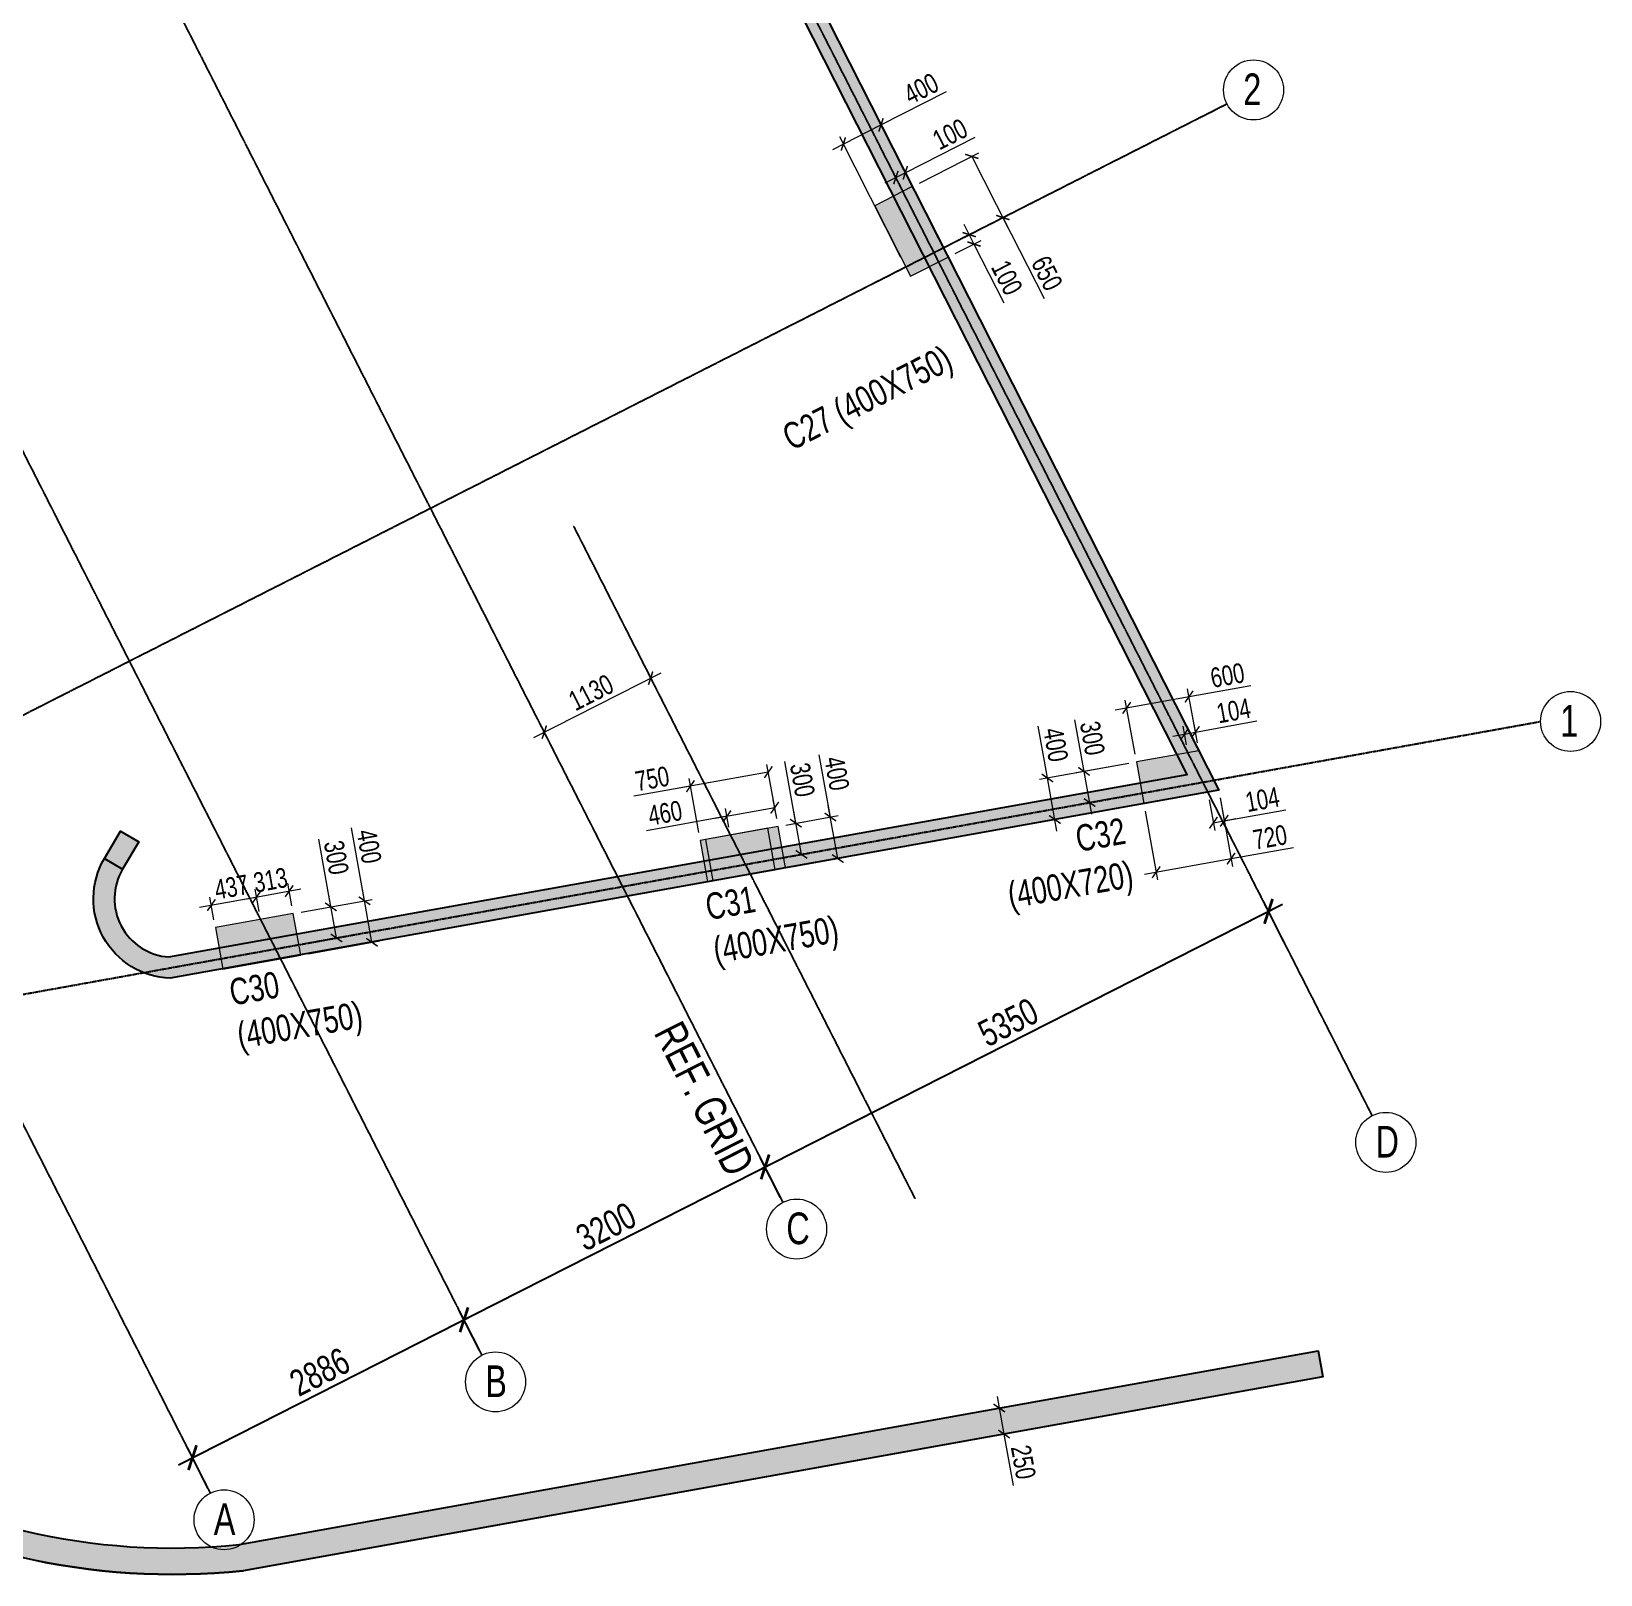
# Model space of a CAD drawing. Header units: millimetres. Extents: x 356 to 40629, y 2473 to 64837.
# Drawn here: x 24580 to 39451, y 24060 to 38685 of the extents above; entities that cross this region are included whole.
import ezdxf

# ---------------------------------------------------------------- set-up
doc = ezdxf.new("R2010")
doc.units = ezdxf.units.MM
doc.linetypes.add('ACAD_ISO10W100', pattern=[18, 12, -3, 0, -3])
doc.linetypes.add('CENTER', pattern=[50.800000000000004, 31.75, -6.349999999999999, 6.349999999999999, -6.349999999999999])
doc.layers.add('Arch-Comments', color=30, linetype='Continuous', plot=False)
for name, color, linetype in [('S - DIM', 8, 'Continuous'), ('S- Structural', 5, 'Continuous'), ('S-COLUMN NO', 6, 'Continuous'), ('S-GRID', 251, 'CENTER'), ('STR-RC WALL', 4, 'Continuous')]:
    doc.layers.add(name, color=color, linetype=linetype)
for name, color, linetype, lineweight in [('S - SEC CUT', 4, 'Continuous', 13), ('S-COL HATCH', 8, 'Continuous', 0), ('S-COLUMN', 6, 'Continuous', 9), ('S-GRID-IDEN', 1, 'Continuous', 9), ('STR-COL-DIM', 8, 'Continuous', 18)]:
    doc.layers.add(name, color=color, linetype=linetype, lineweight=lineweight)
doc.styles.add('EL', font='swisscl.ttf')
doc.styles.add('SOBHA', font='swisscl.ttf')
doc.styles.add('Swis721 LtCn BT_14', font='swisscl.ttf', dxfattribs={"height": 2.5})
doc.dimstyles.new('S-100', dxfattribs={"dimscale": 100, "dimtxt": 2.5, "dimasz": 1.75, "dimexe": 1, "dimexo": 0, "dimgap": 0.5, "dimtad": 1, "dimdec": 0, "dimrnd": 0.0005, "dimzin": 0, "dimdsep": 46, "dimtxsty": 'EL', "dimblk": 'ARCHTICK', "dimcen": 0.09, "dimdle": 1.5, "dimclrd": 251, "dimclre": 251, "dimclrt": 3, "dimadec": 0, "dimazin": 0, "dimtfac": 1, "dimtdec": 0, "dimtofl": 0, "dimtmove": 0, "dimatfit": 3, "dimfxl": 2, "dimtolj": 1, "dimtzin": 0, "dimlwd": -1, "dimlwe": -1, "dimarcsym": 0})
doc.dimstyles.new('S-75', dxfattribs={"dimscale": 75, "dimtxt": 2.5, "dimasz": 1.25, "dimexe": 1, "dimexo": 1, "dimgap": 0.5, "dimtad": 1, "dimdec": 0, "dimrnd": 0.0005, "dimzin": 0, "dimdsep": 46, "dimtxsty": 'EL', "dimblk": 'ARCHTICK', "dimcen": 0.09, "dimdle": 1.5, "dimclrd": 251, "dimclre": 251, "dimclrt": 3, "dimadec": 0, "dimazin": 0, "dimtfac": 1, "dimtdec": 0, "dimtofl": 0, "dimtmove": 0, "dimatfit": 3, "dimfxl": 2, "dimtolj": 1, "dimtzin": 0, "dimlwd": -1, "dimlwe": -1, "dimarcsym": 0})

# ---------------------------------------------------------------- blocks, each defined once
blk = doc.blocks.new('_ArchTick')
at = {"color": 0, "linetype": 'ByBlock', "const_width": 0.15}
blk.add_lwpolyline([(-0.5, -0.5), (0.5, 0.5)], dxfattribs=at)
blk = doc.blocks.new('*D280')
at = {"layer": 'S-COLUMN', "color": 251, "linetype": 'Continuous', "transparency": 16777216}
for p, q in [((21556.46794080525, 1637.24169442482), (21620.59100908447, 1280.458171662803)), ((21473.94378216945, 1508.107501505201), (21650.18548394611, 1539.782615280591)), ((21518.16658787926, 1262.049899600355), (21694.40828965592, 1293.725013375745)), ((21620.59100908447, 1280.458171662803), (21708.36429475542, 792.0838173709753))]:
    blk.add_line(p, q, dxfattribs=at)
at = {"layer": 'S-COLUMN', "color": 251, "transparency": 16777216, "xscale": 93.75, "yscale": 93.75, "zscale": 93.75}
for p, rotation in [((21576.36820337466, 1526.515773567649), 100.1887344154539), ((21620.59100908447, 1280.458171662803), 280.188734415454)]:
    blk.add_blockref('_ArchTick', p, dxfattribs=dict(at, rotation=rotation))
at = {"layer": 'S-COLUMN', "color": 3, "transparency": 16777216, "insert": (21804.18692274315, 1013.754258526469), "char_height": 187.5, "attachment_point": 5, "rotation": 280.18873441545395, "style": 'EL'}
blk.add_mtext('\\A1;250', dxfattribs=at)
blk = doc.blocks.new('A$Cb8b67056')
at = {"layer": 'S- Structural', "linetype": 'Continuous', "ltscale": 150}
h = blk.add_hatch(color=9, dxfattribs=at)
h.dxf.hatch_style = 1
edge = h.paths.add_edge_path()
edge.add_line((5807.231594830751, 12100.59479809925), (2170.05579572171, 19264.10332269408))
edge.add_line((2170.05579572171, 19264.10332269408), (1489.472176007926, 26657.21466716565))
edge.add_line((1489.472176007926, 26657.21466716565), (3728.266037367285, 27794.81120231934))
edge.add_line((3728.266037367285, 27794.81120231934), (1844.377297986299, 31505.10029564239))
edge.add_arc((4340.987067278475, 32772.75153307244), 2799.99999997912, 116.9190531344876, 206.9191393834795, ccw=False)
edge.add_line((3073.339588068426, 35269.36321058869), (8021.980591766537, 37782.0216069445))
edge.add_line((8021.980591766537, 37782.0216069445), (23355.78914291039, 7582.327987978235))
edge.add_line((23355.78914289921, 7582.327987981961), (23655.87691638991, 7433.07305499725))
edge.add_line((23655.87691638991, 7433.073054999113), (8109.76406216994, 38050.89742692933))
edge.add_line((8109.76406216994, 38050.89742692933), (2982.793339550495, 35447.69261612743))
edge.add_arc((4340.987067304552, 32772.75153306313), 2999.999999995948, 116.9190531349365, 206.9191393746611)
edge.add_line((1666.048028551042, 31414.55377907679), (3459.370654888451, 27882.51621532999))
edge.add_line((3459.370654888451, 27882.51621532999), (1277.897189196199, 26774.04584700801))
edge.add_line((1277.897189196199, 26774.04584700801), (1974.396156910807, 19207.68940117582))
edge.add_line((1974.396156910807, 19207.68940117582), (5628.901432771236, 12010.05003955401))
edge.add_arc((5138.493487108498, 11761.05195355415), 550.000000000673, -55.26835309946023, 26.91857442020938, ccw=False)
edge.add_line((5451.846935074776, 11309.04574049264), (1479.811843946576, 8555.431176617743))
edge.add_arc((3783.758937876672, 5553.988275555894), 3783.758937876922, 127.5103189442116, 321.5458748085917)
edge.add_arc((10674.1225875616, -106.6734657865017), 5134.554712997532, 121.7000063388154, 139.8956220612543, ccw=False)
edge.add_arc((7482.877482585609, 3215.818111116067), 1156.476061322927, 64.75738685450551, 77.44847160495435)
edge.add_arc((10674.12506752833, -106.6764474660158), 5334.558594571288, 123.4431513525636, 130.4710645838518)
edge.add_arc((3918.060007754713, 5522.799907045438), 3649.21157276052, 334.4952862525346, 352.5911324981943)
edge.add_arc((13744.42951834202, 6402.660584609956), 6352.813823196775, 192.273054173958, 198.9020784623342)
edge.add_arc((7596.619377020747, 3548.086429560557), 808.3629911147658, 62.00510955947499, 80.20074890027598, ccw=False)
edge.add_arc((13744.22765110805, 6402.604268737137), 6152.604599122085, 149.3687673032812, 200.3614136317161, ccw=False)
edge.add_line((8450.13034113124, 9537.421173378825), (8602.986807387322, 9795.55384345539))
edge.add_line((8602.986807387322, 9795.55384345539), (8430.900085888803, 9897.466356348246))
edge.add_line((8430.900085888803, 9897.466356350109), (8279.858929049224, 9636.059023328125))
edge.add_line((8279.858929049224, 9636.059023326263), (8177.606952603907, 9463.375281302258))
edge.add_arc((13744.22765161469, 6402.604269662872), 6352.604599087477, 151.1960846543933, 161.718345873737)
edge.add_arc((20907.5512566939, 4235.684506366029), 13835.40195395883, 162.5031577640508, 163.8354996245798)
edge.add_arc((13744.2276516743, 6402.604269649834), 6352.604599149819, 164.6203115153375, 177.5277736576635)
edge.add_arc((3784.689402069897, 5554.166403094306), 3783.195864278834, 17.25924951997855, 49.79893577597156)
edge.add_line((6226.635928273201, 8443.711023040116), (6061.638641390949, 8320.896379677579))
edge.add_arc((3784.689402069897, 5554.166403090581), 3583.195864279514, -26.62030740346222, 50.54647806681419, ccw=False)
edge.add_arc((3784.842164400965, 5554.38356682472), 3583.156610919557, 321.57557375097235, 333.3754936610169, ccw=False)
edge.add_arc((10674.11820478737, -106.6684050746262), 5334.548104353082, 139.9269993831257, 140.0717028247857)
edge.add_arc((3783.586593735964, 5554.064820410683), 3583.593159090097, 244.65159362045858, 321.3767173958822, ccw=False)
edge.add_line((2249.373223498464, 2315.495805481449), (2071.021750576794, 2406.166857030243))
edge.add_arc((3783.586593743414, 5554.064820418134), 3583.593159100507, 127.5853800739763, 241.4522875115809, ccw=False)
edge.add_line((1597.799107532948, 8393.866397125646), (5565.793643429875, 11144.67984483577))
edge.add_arc((5138.493487101048, 11761.05195355415), 750.0000000030553, 304.7316469014331, 386.9185744199305)
h = blk.add_hatch(color=9, dxfattribs=at)
h.dxf.hatch_style = 1
edge = h.paths.add_edge_path()
edge.add_line((13268.73388562351, 6684.166911980137), (13421.58368263393, 6942.300184711815))
edge.add_line((13421.58368263393, 6942.300184711815), (13249.49079991132, 7044.202293066309))
edge.add_line((13249.49079991132, 7044.202293066309), (13096.63817634433, 6786.064246818424))
edge.add_arc((13744.26700800285, 6402.605227496476), 752.6379761178144, 149.3703565838646, 268.1260985370199)
edge.add_line((13719.65580639988, 5650.369751168415), (23655.87691638991, 7433.07305499725))
edge.add_line((23655.87691638991, 7433.07305499725), (23355.78914291039, 7582.327987978235))
edge.add_line((23355.78914291039, 7582.327987978235), (13706.69440739974, 5851.245968637988))
edge.add_arc((13744.26700799912, 6402.605227494612), 552.6379761134104, 149.3703565835711, 266.1015828679698, ccw=False)
h = blk.add_hatch(color=9, dxfattribs=at)
h.dxf.hatch_style = 1
edge = h.paths.add_edge_path()
edge.add_line((7761.606117542832, 4121.907847253606), (7976.075735319406, 4261.81879453361))
edge.add_arc((13744.22796505327, 6402.604425249352), 6152.604591720709, 200.3618486228913, 275.9054591447673)
edge.add_line((14377.25291117281, 282.6515921261162), (24598.87691562995, 2119.737253729254))
edge.add_line((24598.87691562995, 2119.737253729254), (24643.09970225394, 1873.679758001119))
edge.add_line((24643.09970225394, 1873.679758001119), (14410.53220894187, 34.76471958495677))
edge.add_arc((13744.22828333304, 6402.604599108767), 6402.604599109295, 200.8678598332087, 275.97345175698956, ccw=False)
at = {"color": 4, "ltscale": 20}
blk.add_lwpolyline([(6186.973371487111, 8474.408201230692, -0.1463558368927955), (7397.62163554877, 6678.606096195057, -0.1243819287286583), (8279.859100800008, 9636.059258272871), (8430.89488395676, 9897.469437016174), (8602.98160545528, 9795.556924123317), (8450.13034113124, 9537.421173378825, 0.2262431691890696), (7976.059161696582, 4261.862427482381, 0.0795606898011945), (6746.844522912055, 3200.914643952624, -1.130647793762396), (1479.811843946576, 8555.431176617743), (5451.846935078502, 11309.0457404945, 0.3748146044806575), (5628.901432771236, 12010.05003955587), (1974.396156910807, 19207.68940117582), (1277.897189196199, 26774.04584700614), (3459.419194739312, 27882.54087984562), (1666.048028748482, 31414.55377868563, -0.4142140032682225), (2982.793339543045, 35447.69261612371), (8109.763748843223, 38050.89726102911), (23655.87691638991, 7433.07305499725), (23654.79470431805, 7432.878890320658)], format="xyb", dxfattribs=at)
at = {"color": 4, "linetype": 'Continuous'}
for points in [[(23654.79474387318, 7432.878667812794), (13719.65580639988, 5650.369751168415, -0.5701340176886465), (13096.63817634433, 6786.064246820285), (13249.49079991132, 7044.202293066309), (13421.58368263393, 6942.300184711815), (13268.73388562351, 6684.166911980137, 0.5584873636583173), (13706.69440739974, 5851.245968637988), (23355.78914291039, 7582.327987978235), (8021.980591822416, 37782.02160697244), (3073.339588060975, 35269.36321058497, 0.4142140032686584), (1844.377297986299, 31505.10029564426), (3728.266037367285, 27794.81120231934), (1489.472176007926, 26657.21466716565), (2170.05579572171, 19264.10332269408), (5807.231594830751, 12100.59479810111, -0.3748146044815324), (5565.793643429875, 11144.67984483577), (1597.799107532948, 8393.866397125646, 2.861785153657656), (6061.046264968812, 8320.889241266996)], [(7761.606117542832, 4121.907847253606), (7976.075735319406, 4261.81879453361, 0.3421016614937199), (14377.25291117281, 282.6515921261162), (24598.87691562995, 2119.737253729254), (24643.09970225394, 1873.679758001119), (14410.53220894187, 34.76471958495677, -0.3399681606964477), (7761.606117542832, 4121.907847251743, 0.3404914533799077)]]:
    blk.add_lwpolyline(points, format="xyb", dxfattribs=at)
blk = doc.blocks.new('*D618')
at = {"layer": 'STR-COL-DIM', "color": 251, "linetype": 'Continuous', "transparency": 16777216}
for p, q in [((32631.17252100809, 37799.11066251145), (33253.01771738264, 38114.85079253244)), ((32174.20341935111, 37567.08590069945), (32631.17252100809, 37799.11066251145)), ((33177.4032901467, 36723.31779488247), (32597.2176778137, 37865.9841895879)), ((32820.74447910439, 36542.22529786204), (32240.5588667714, 37684.89169256747))]:
    blk.add_line(p, q, dxfattribs=at)
at = {"layer": 'STR-COL-DIM', "color": 251, "transparency": 16777216, "xscale": 93.75, "yscale": 93.75, "zscale": 93.75}
for p, rotation in [((32631.17252100809, 37799.11066251145), 26.91905313535523), ((32274.51370996578, 37618.01816549101), 206.9190531353552)]:
    blk.add_blockref('_ArchTick', p, dxfattribs=dict(at, rotation=rotation))
at = {"layer": 'STR-COL-DIM', "color": 3, "transparency": 16777216, "insert": (33011.99596864945, 38142.22151553538), "char_height": 187.5, "attachment_point": 5, "rotation": 26.919053135355227, "style": 'EL'}
blk.add_mtext('\\A1;400', dxfattribs=at)
blk = doc.blocks.new('*D619')
at = {"layer": 'STR-COL-DIM', "color": 251, "linetype": 'Continuous', "transparency": 16777216}
for p, q in [((32861.44662514279, 37345.58945348441), (33524.02845047787, 37682.01349101078)), ((32672.21998947218, 37249.51016735602), (32861.44662514279, 37345.58945348441)), ((33088.48694509081, 36678.17077354564), (32738.5754368925, 37367.31595922403)), ((33177.40329014673, 36723.31779488247), (32827.49178194842, 37412.46298056087))]:
    blk.add_line(p, q, dxfattribs=at)
at = {"layer": 'STR-COL-DIM', "color": 251, "transparency": 16777216, "xscale": 93.75, "yscale": 93.75, "zscale": 93.75}
for p, rotation in [((32772.53028008687, 37300.44243214757), 206.9190531353408), ((32861.44662514279, 37345.58945348441), 26.91905313534079)]:
    blk.add_blockref('_ArchTick', p, dxfattribs=dict(at, rotation=rotation))
at = {"layer": 'STR-COL-DIM', "color": 3, "transparency": 16777216, "insert": (33286.01951628368, 37710.91396202795), "char_height": 187.5, "attachment_point": 5, "rotation": 26.91905313534079, "style": 'EL'}
blk.add_mtext('\\A1;100', dxfattribs=at)
blk = doc.blocks.new('*D620')
at = {"layer": 'STR-COL-DIM', "color": 251, "linetype": 'Continuous', "transparency": 16777216}
for p, q in [((33289.18279703175, 36668.83102050323), (33534.11615768194, 36793.19523233025)), ((33416.31036699593, 36859.55068184905), (33512.5157526635, 36670.07568676781)), ((33334.45591969461, 36579.66631694394), (33579.3892803448, 36704.03052877095)), ((33512.5157526635, 36670.07568676781), (33795.30234973171, 36113.13192819608))]:
    blk.add_line(p, q, dxfattribs=at)
at = {"layer": 'STR-COL-DIM', "color": 251, "transparency": 16777216}
for p, xscale, yscale, zscale, rotation in [((33467.24263000064, 36759.2403903271), 93.75, 93.75, 93.75, 116.9190521147273), ((33512.5157526635, 36670.07568676781), 93.74999999999999, 93.74999999999999, 93.74999999999999, 296.9190521147273)]:
    blk.add_blockref('_ArchTick', p, dxfattribs=dict(at, xscale=xscale, yscale=yscale, zscale=zscale, rotation=rotation))
at = {"layer": 'STR-COL-DIM', "color": 3, "transparency": 16777216, "insert": (33824.20282498853, 36351.14086187547), "char_height": 187.5, "attachment_point": 5, "rotation": 296.9190521147273, "style": 'EL'}
blk.add_mtext('\\A1;100', dxfattribs=at)
blk = doc.blocks.new('*D621')
at = {"layer": 'STR-COL-DIM', "color": 251, "linetype": 'Continuous', "transparency": 16777216}
for p, q in [((32994.90744546843, 37248.40157367171), (33558.70768106997, 37534.66958994013)), ((33491.83415638797, 37500.71474202991), (33837.04177681732, 36820.83390774549)), ((33289.18279403245, 36668.83102641029), (33852.98302963399, 36955.0990426787)), ((33786.10950495199, 36921.14419476849), (34176.23240913775, 36152.80343438379))]:
    blk.add_line(p, q, dxfattribs=at)
at = {"layer": 'STR-COL-DIM', "color": 251, "transparency": 16777216, "xscale": 93.75, "yscale": 93.75, "zscale": 93.75}
for p, rotation in [((33491.83415638797, 37500.71474202991), 116.9190571757739), ((33786.10950495199, 36921.14419476849), 296.919057175774)]:
    blk.add_blockref('_ArchTick', p, dxfattribs=dict(at, rotation=rotation))
at = {"layer": 'STR-COL-DIM', "color": 3, "transparency": 16777216, "insert": (34203.99250560186, 36393.05828682831), "char_height": 187.5, "attachment_point": 5, "rotation": 296.91905717577396, "style": 'EL'}
blk.add_mtext('\\A1;650', dxfattribs=at)
blk = doc.blocks.new('*D521')
at = {"layer": 'STR-COL-DIM', "color": 251, "linetype": 'Continuous', "transparency": 16777216}
for p, q in [((29340.47718711449, 31993.54426949122), (30548.6959145161, 32607.01389231859)), ((30417.26905441608, 32617.36521938835), (30414.43078070715, 32622.9551546044)), ((29409.67090824454, 32105.76012614272), (29406.83263453561, 32111.35006135878))]:
    blk.add_line(p, q, dxfattribs=at)
at = {"layer": 'STR-COL-DIM', "color": 251, "transparency": 16777216, "xscale": 93.75, "yscale": 93.75, "zscale": 93.75}
for p, rotation in [((30448.38562390106, 32556.08162752772), 26.91905313495124), ((29440.78747772952, 32044.47653428209), 206.9190531349512)]:
    blk.add_blockref('_ArchTick', p, dxfattribs=dict(at, rotation=rotation))
at = {"layer": 'STR-COL-DIM', "color": 3, "transparency": 16777216, "insert": (29884.08084481591, 32419.44411268949), "char_height": 187.5, "attachment_point": 5, "rotation": 26.91905313495125, "style": 'EL'}
blk.add_mtext('\\A1;1130', dxfattribs=at)
blk = doc.blocks.new('*D531')
at = {"layer": 'STR-COL-DIM', "color": 251, "linetype": 'Continuous', "transparency": 16777216}
for p, q in [((27736.78338035762, 30446.14769890026), (27612.62347839077, 31136.7447888954)), ((27807.5630731877, 30052.45980832627), (27716.87658677879, 30556.87244577019)), ((27135.45286938444, 30338.03670571227), (27810.59987827091, 30459.41889461948)), ((27206.23256221452, 29944.34881513829), (27881.37957110099, 30065.73100404549))]:
    blk.add_line(p, q, dxfattribs=at)
at = {"layer": 'STR-COL-DIM', "color": 251, "transparency": 16777216, "xscale": 93.75, "yscale": 93.75, "zscale": 93.75}
for p, rotation in [((27736.78338035762, 30446.14769890026), 100.192113942636), ((27807.5630731877, 30052.45980832627), 280.192113942636)]:
    blk.add_blockref('_ArchTick', p, dxfattribs=dict(at, rotation=rotation))
at = {"layer": 'STR-COL-DIM', "color": 3, "transparency": 16777216, "insert": (27779.87441722889, 30961.05254860608), "char_height": 187.5, "attachment_point": 5, "rotation": 280.19211394263607, "style": 'EL'}
blk.add_mtext('\\A1;400', dxfattribs=at)
blk = doc.blocks.new('*D532')
at = {"layer": 'STR-COL-DIM', "color": 251, "linetype": 'Continuous', "transparency": 16777216}
for p, q in [((27417.76617102808, 30388.7927722579), (27302.49331421803, 31029.95870592387)), ((27470.80419815157, 30093.78684352943), (27397.85937744925, 30499.51751912783)), ((27135.45286938444, 30338.03670571228), (27491.58266894137, 30402.06396797713)), ((27188.49089650793, 30043.0307769838), (27544.62069606485, 30107.05803924865))]:
    blk.add_line(p, q, dxfattribs=at)
at = {"layer": 'STR-COL-DIM', "color": 251, "transparency": 16777216, "xscale": 93.75, "yscale": 93.75, "zscale": 93.75}
for p, rotation in [((27417.76617102808, 30388.7927722579), 100.1921139426355), ((27470.80419815157, 30093.78684352943), 280.1921139426355)]:
    blk.add_blockref('_ArchTick', p, dxfattribs=dict(at, rotation=rotation))
at = {"layer": 'STR-COL-DIM', "color": 3, "transparency": 16777216, "insert": (27469.66950819447, 30855.37658961381), "char_height": 187.5, "attachment_point": 5, "rotation": 280.1921139426355, "style": 'EL'}
blk.add_mtext('\\A1;300', dxfattribs=at)
blk = doc.blocks.new('*D533')
at = {"layer": 'STR-COL-DIM', "color": 251, "linetype": 'Continuous', "transparency": 16777216}
for p, q in [((31642.83232128646, 31224.60383006284), (31550.37391679871, 31738.87579047756)), ((30825.47987927971, 31532.34822727787), (30289.46648476966, 31435.98103821219)), ((31563.64502169457, 31665.05927623553), (30714.75510791668, 31512.44156993408)), ((30904.66717887159, 31091.89278110518), (30812.20877438385, 31606.16474151989))]:
    blk.add_line(p, q, dxfattribs=at)
at = {"layer": 'STR-COL-DIM', "color": 251, "transparency": 16777216, "xscale": 93.75, "yscale": 93.75, "zscale": 93.75}
for p, rotation in [((31563.64502169457, 31665.05927623553), 10.19204344627422), ((30825.47987927971, 31532.34822727787), 190.1920434462742)]:
    blk.add_blockref('_ArchTick', p, dxfattribs=dict(at, rotation=rotation))
at = {"layer": 'STR-COL-DIM', "color": 3, "transparency": 16777216, "insert": (30463.40542583594, 31602.91650691334), "char_height": 187.5, "attachment_point": 5, "rotation": 10.192043446274226, "style": 'EL'}
blk.add_mtext('\\A1;750', dxfattribs=at)
blk = doc.blocks.new('*D534')
at = {"layer": 'STR-COL-DIM', "color": 251, "linetype": 'Continuous', "transparency": 16777216}
for p, q in [((31642.83237529944, 31224.60383977355), (31610.93770693797, 31402.0090484376)), ((31171.36313943945, 31246.77799936476), (30409.95114582988, 31109.88808950529)), ((31624.20875782085, 31328.19252448487), (31060.63835351036, 31226.87142304044)), ((31189.98675691804, 31143.18931465343), (31158.09208855657, 31320.59452331749))]:
    blk.add_line(p, q, dxfattribs=at)
at = {"layer": 'STR-COL-DIM', "color": 251, "transparency": 16777216, "xscale": 93.75, "yscale": 93.75, "zscale": 93.75}
for p, rotation in [((31624.20875782085, 31328.19252448487), 10.19200152183812), ((31171.36313943945, 31246.77799936476), 190.1920015218381)]:
    blk.add_blockref('_ArchTick', p, dxfattribs=dict(at, rotation=rotation))
at = {"layer": 'STR-COL-DIM', "color": 3, "transparency": 16777216, "insert": (30585.64371428411, 31277.13868361505), "char_height": 187.5, "attachment_point": 5, "rotation": 10.192001521838122, "style": 'EL'}
blk.add_mtext('\\A1;460', dxfattribs=at)
blk = doc.blocks.new('*D535')
at = {"layer": 'STR-COL-DIM', "color": 251, "linetype": 'Continuous', "transparency": 16777216}
for p, q in [((32151.41517058369, 31239.83758626094), (32045.68180867266, 31827.94333451671)), ((31729.91992409555, 31164.05851154031), (32225.23166849692, 31253.10878198044)), ((32222.19488109257, 30846.14959736316), (32131.50837700444, 31350.5623331308)), ((31800.69963460443, 30770.37052264253), (32296.0113790058, 30859.42079308266))]:
    blk.add_line(p, q, dxfattribs=at)
at = {"layer": 'STR-COL-DIM', "color": 251, "transparency": 16777216, "xscale": 93.75, "yscale": 93.75, "zscale": 93.75}
for p, rotation in [((32151.41517058369, 31239.83758626094), 100.1921139428515), ((32222.19488109257, 30846.14959736316), 280.1921139428515)]:
    blk.add_blockref('_ArchTick', p, dxfattribs=dict(at, rotation=rotation))
at = {"layer": 'STR-COL-DIM', "color": 3, "transparency": 16777216, "insert": (32212.93274751145, 31652.25109422802), "char_height": 187.5, "attachment_point": 5, "rotation": 280.19211394285156, "style": 'EL'}
blk.add_mtext('\\A1;400', dxfattribs=at)
blk = doc.blocks.new('*D536')
at = {"layer": 'STR-COL-DIM', "color": 251, "linetype": 'Continuous', "transparency": 16777216}
for p, q in [((31824.48783855877, 31181.06052785569), (31719.21105447097, 31766.62671769679)), ((31877.52586568884, 30886.05459912841), (31804.58104497748, 31291.78527472517)), ((31729.91992409531, 31164.05851154169), (31898.30433647177, 31194.33172357656)), ((31782.95795122538, 30869.05258281442), (31951.34236360184, 30899.32579484928))]:
    blk.add_line(p, q, dxfattribs=at)
at = {"layer": 'STR-COL-DIM', "color": 251, "transparency": 16777216, "xscale": 93.75, "yscale": 93.75, "zscale": 93.75}
for p, rotation in [((31824.48783855877, 31181.06052785569), 100.1921139439133), ((31877.52586568884, 30886.05459912841), 280.1921139439134)]:
    blk.add_blockref('_ArchTick', p, dxfattribs=dict(at, rotation=rotation))
at = {"layer": 'STR-COL-DIM', "color": 3, "transparency": 16777216, "insert": (31886.38724845131, 31592.04460139046), "char_height": 187.5, "attachment_point": 5, "rotation": 280.19211394391334, "style": 'EL'}
blk.add_mtext('\\A1;300', dxfattribs=at)
blk = doc.blocks.new('*D537')
at = {"layer": 'STR-COL-DIM', "color": 251, "linetype": 'Continuous', "transparency": 16777216}
for p, q in [((35629.50742879732, 31941.61746985867), (35537.25345537471, 32454.74871914733)), ((35550.52465108955, 32380.93222123325), (36136.65473315066, 32486.31038537277)), ((34849.2679209146, 32254.85586194375), (35550.52465108955, 32380.93222123325)), ((35038.97544549348, 31835.44790414144), (34946.72147207087, 32348.5791534301))]:
    blk.add_line(p, q, dxfattribs=at)
at = {"layer": 'STR-COL-DIM', "color": 251, "transparency": 16777216, "xscale": 93.75, "yscale": 93.75, "zscale": 93.75}
for p, rotation in [((35550.52465108955, 32380.93222123325), 10.19211393924265), ((34959.99266778571, 32274.76265551603), 190.1921139392426)]:
    blk.add_blockref('_ArchTick', p, dxfattribs=dict(at, rotation=rotation))
at = {"layer": 'STR-COL-DIM', "color": 3, "transparency": 16777216, "insert": (35914.55538066064, 32582.04384191931), "char_height": 187.5, "attachment_point": 5, "rotation": 10.192113939242656, "style": 'EL'}
blk.add_mtext('\\A1;600', dxfattribs=at)
blk = doc.blocks.new('*D538')
at = {"layer": 'STR-COL-DIM', "color": 251, "linetype": 'Continuous', "transparency": 16777216}
for p, q in [((35610.88333169371, 32045.20765530886), (36193.20407613476, 32149.90095268632)), ((35397.67390665137, 32006.8755197071), (35610.88333169371, 32045.20765530886)), ((35527.0227506278, 31923.19212782738), (35495.12745780934, 32100.59881119166)), ((35629.50742879867, 31941.61746985891), (35597.61213598021, 32119.02415322318))]:
    blk.add_line(p, q, dxfattribs=at)
at = {"layer": 'STR-COL-DIM', "color": 251, "transparency": 16777216, "xscale": 93.75, "yscale": 93.75, "zscale": 93.75}
for p, rotation in [((35508.39865352284, 32026.78231327734), 190.1921139381922), ((35610.88333169371, 32045.20765530886), 10.19211393819227)]:
    blk.add_blockref('_ArchTick', p, dxfattribs=dict(at, rotation=rotation))
at = {"layer": 'STR-COL-DIM', "color": 3, "transparency": 16777216, "insert": (35972.73729691297, 32245.92792355891), "char_height": 187.5, "attachment_point": 5, "rotation": 10.192113938192271, "style": 'EL'}
blk.add_mtext('\\A1;104', dxfattribs=at)
blk = doc.blocks.new('*D539')
at = {"layer": 'STR-COL-DIM', "color": 251, "linetype": 'Continuous', "transparency": 16777216}
for p, q in [((35845.14285749686, 31421.56782669623), (35961.9853347441, 30771.67256309981)), ((35136.29757012916, 31294.12692352247), (35253.1400473764, 30644.23165992605)), ((35948.71411631259, 30845.48905692973), (36539.1304942641, 30951.63802595813)), ((35129.14408820001, 30698.1413261087), (35948.71411631259, 30845.48905692973))]:
    blk.add_line(p, q, dxfattribs=at)
at = {"layer": 'STR-COL-DIM', "color": 251, "transparency": 16777216, "xscale": 93.75, "yscale": 93.75, "zscale": 93.75}
for p, rotation in [((35948.71411631259, 30845.48905692973), 10.19213157173737), ((35239.86882894489, 30718.04815375597), 190.1921315717373)]:
    blk.add_blockref('_ArchTick', p, dxfattribs=dict(at, rotation=rotation))
at = {"layer": 'STR-COL-DIM', "color": 3, "transparency": 16777216, "insert": (36317.93809741045, 31047.53447794603), "char_height": 187.5, "attachment_point": 5, "rotation": 10.192131571737367, "style": 'EL'}
blk.add_mtext('\\A1;720', dxfattribs=at)
blk = doc.blocks.new('*D540')
at = {"layer": 'STR-COL-DIM', "color": 251, "linetype": 'Continuous', "transparency": 16777216}
for p, q in [((35742.65863533321, 31403.14253408815), (35794.96680561163, 31112.19669904433)), ((35845.14285749688, 31421.56782669624), (35897.4510277753, 31130.62199165243)), ((35884.17980934377, 31204.43848548235), (36466.50052156394, 31309.13196207697)), ((35781.6955871801, 31186.01319287425), (35994.90455008864, 31224.34531312964))]:
    blk.add_line(p, q, dxfattribs=at)
at = {"layer": 'STR-COL-DIM', "color": 251, "transparency": 16777216, "xscale": 93.75, "yscale": 93.75, "zscale": 93.75}
for p, rotation in [((35781.6955871801, 31186.01319287425), 190.1921315717525), ((35884.17980934377, 31204.43848548235), 10.19213157175255)]:
    blk.add_blockref('_ArchTick', p, dxfattribs=dict(at, rotation=rotation))
at = {"layer": 'STR-COL-DIM', "color": 3, "transparency": 16777216, "insert": (36246.03371278853, 31405.15886509788), "char_height": 187.5, "attachment_point": 5, "rotation": 10.192131571752519, "style": 'EL'}
blk.add_mtext('\\A1;104', dxfattribs=at)
blk = doc.blocks.new('*D541')
at = {"layer": 'STR-COL-DIM', "color": 251, "linetype": 'Continuous', "transparency": 16777216}
for p, q in [((34208.30372247539, 31609.90202370764), (34120.045052927, 32100.81075835875)), ((34978.43014329459, 31748.36021051068), (34134.48722456166, 31596.63082799095)), ((34298.99022653976, 31105.48928796207), (34208.30372247539, 31609.90202370764)), ((35049.20985378392, 31354.67222163572), (34205.26693505098, 31202.94283911599))]:
    blk.add_line(p, q, dxfattribs=at)
at = {"layer": 'STR-COL-DIM', "color": 251, "transparency": 16777216, "xscale": 93.75, "yscale": 93.75, "zscale": 93.75}
for p, rotation in [((34208.30372247539, 31609.90202370764), 100.1921139406727), ((34279.08343296472, 31216.21403483268), 280.1921139406727)]:
    blk.add_blockref('_ArchTick', p, dxfattribs=dict(at, rotation=rotation))
at = {"layer": 'STR-COL-DIM', "color": 3, "transparency": 16777216, "insert": (34287.29599175909, 31925.1185180637), "char_height": 187.5, "attachment_point": 5, "rotation": 280.1921139406727, "style": 'EL'}
blk.add_mtext('\\A1;400', dxfattribs=at)
blk = doc.blocks.new('*D542')
at = {"layer": 'STR-COL-DIM', "color": 251, "linetype": 'Continuous', "transparency": 16777216}
for p, q in [((34555.2575631539, 31672.27957417785), (34467.39024603291, 32161.01154447335)), ((34978.43014329465, 31748.36021051038), (34481.44106524022, 31659.00837846086)), ((34628.24828603273, 31266.2935833146), (34555.2575631539, 31672.27957417785)), ((35031.51407259798, 31453.09896651766), (34534.52499454355, 31363.74713446814))]:
    blk.add_line(p, q, dxfattribs=at)
at = {"layer": 'STR-COL-DIM', "color": 251, "transparency": 16777216, "xscale": 93.75, "yscale": 93.75, "zscale": 93.75}
for p, rotation in [((34555.2575631539, 31672.27957417785), 100.1921139409058), ((34608.34149245723, 31377.01833018513), 280.1921139409058)]:
    blk.add_blockref('_ArchTick', p, dxfattribs=dict(at, rotation=rotation))
at = {"layer": 'STR-COL-DIM', "color": 3, "transparency": 16777216, "insert": (34634.56644000409, 31986.42942815824), "char_height": 187.5, "attachment_point": 5, "rotation": 280.19211394090587, "style": 'EL'}
blk.add_mtext('\\A1;300', dxfattribs=at)
blk = doc.blocks.new('*D324')
at = {"layer": 'S - DIM', "color": 251, "linetype": 'Continuous', "transparency": 16777216}
for p, q in [((122251.6820621794, -67061.56893378826), (125092.1915197717, -65619.30833472082)), ((125104.9289559255, -65975.71690985122), (124913.1713413598, -65598.05331833972)), ((122531.91360664, -67282.15813614303), (122340.1559920742, -66904.49454463151))]:
    blk.add_line(p, q, dxfattribs=at)
at = {"layer": 'S - DIM', "color": 251, "transparency": 16777216, "xscale": 175, "yscale": 175, "zscale": 175}
for p, rotation in [((124958.4444656183, -65687.21802110862), 26.9190531349515), ((122385.4291163328, -66993.65924740044), 206.9190531349515)]:
    blk.add_blockref('_ArchTick', p, dxfattribs=dict(at, rotation=rotation))
at = {"layer": 'S - DIM', "color": 3, "transparency": 16777216, "insert": (123591.3366859104, -66181.69800106485), "char_height": 250, "attachment_point": 5, "rotation": 26.9190531349515, "style": 'EL'}
blk.add_mtext('\\A1;2886', dxfattribs=at)
blk = doc.blocks.new('*D325')
at = {"layer": 'S - DIM', "color": 251, "linetype": 'Continuous', "transparency": 16777216}
for p, q in [((124824.6974114649, -65755.12770749647), (127945.4620119788, -64170.56835661822)), ((127958.1994481327, -64526.97693174864), (127766.4418335669, -64149.31334023713)), ((125104.9289559255, -65975.71690985124), (124913.1713413597, -65598.05331833972))]:
    blk.add_line(p, q, dxfattribs=at)
at = {"layer": 'S - DIM', "color": 251, "transparency": 16777216, "xscale": 175, "yscale": 175, "zscale": 175}
for p, rotation in [((127811.7149578254, -64238.47804300605), 26.91905313495341), ((124958.4444656183, -65687.21802110865), 206.9190531349534)]:
    blk.add_blockref('_ArchTick', p, dxfattribs=dict(at, rotation=rotation))
at = {"layer": 'S - DIM', "color": 3, "transparency": 16777216, "insert": (126304.405437056, -64803.96132301122), "char_height": 250, "attachment_point": 5, "rotation": 26.91905313495341, "style": 'EL'}
blk.add_mtext('\\A1;3200', dxfattribs=at)
blk = doc.blocks.new('*D326')
at = {"layer": 'S - DIM', "color": 251, "linetype": 'Continuous', "transparency": 16777216}
for p, q in [((127677.9679036721, -64306.38772939386), (132716.0219679132, -61748.33010582029)), ((132728.7594040671, -62104.73868095073), (132537.0017895013, -61727.07508943919)), ((127958.1994481327, -64526.97693174863), (127766.4418335669, -64149.3133402371))]:
    blk.add_line(p, q, dxfattribs=at)
at = {"layer": 'S - DIM', "color": 251, "transparency": 16777216, "xscale": 175, "yscale": 175, "zscale": 175}
for p, rotation in [((132582.2749137598, -61816.23979220812), 26.91905313495221), ((127811.7149578254, -64238.47804300602), 206.9190531349522)]:
    blk.add_blockref('_ArchTick', p, dxfattribs=dict(at, rotation=rotation))
at = {"layer": 'S - DIM', "color": 3, "transparency": 16777216, "insert": (130116.3206611268, -62868.47220856095), "char_height": 250, "attachment_point": 5, "rotation": 26.919053134952215, "style": 'EL'}
blk.add_mtext('\\A1;5350', dxfattribs=at)
blk = doc.blocks.new('*D599')
at = {"layer": 'S-COLUMN', "color": 251, "linetype": 'Continuous', "transparency": 16777216}
for p, q in [((26174.38768756168, 30385.50537431551), (26825.61861660044, 30502.58777948381)), ((26739.98161430902, 30343.13896688113), (26701.62267401226, 30556.4974838205)), ((26310.20017901084, 30265.8701488665), (26271.84123871408, 30479.22866580587))]:
    blk.add_line(p, q, dxfattribs=at)
at = {"layer": 'S-COLUMN', "color": 251, "transparency": 16777216, "xscale": 93.75, "yscale": 93.75, "zscale": 93.75}
for p, rotation in [((26714.89386973015, 30482.68098590698), 10.19211394160286), ((26285.11243443197, 30405.41216789234), 190.1921139416028)]:
    blk.add_blockref('_ArchTick', p, dxfattribs=dict(at, rotation=rotation))
at = {"layer": 'S-COLUMN', "color": 3, "transparency": 16777216, "insert": (26476.37633624451, 30575.46267828012), "char_height": 187.5, "attachment_point": 5, "rotation": 10.192113941602884, "style": 'EL'}
blk.add_mtext('\\A1;437', dxfattribs=at)
blk = doc.blocks.new('*D600')
at = {"layer": 'S-COLUMN', "color": 251, "linetype": 'Continuous', "transparency": 16777216}
for p, q in [((26604.16912285637, 30462.77419232745), (27134.00216039659, 30558.03091864855)), ((26739.9816143077, 30343.13896688089), (26701.62267400708, 30556.49748381958)), ((27048.36515810806, 30398.58210604432), (27010.00621780743, 30611.940622983))]:
    blk.add_line(p, q, dxfattribs=at)
at = {"layer": 'S-COLUMN', "color": 251, "transparency": 16777216, "xscale": 93.75, "yscale": 93.75, "zscale": 93.75}
for p, rotation in [((26714.8938697263, 30482.68098590629), 190.1921139426395), ((27023.27741352666, 30538.12412506971), 10.19211394263952)]:
    blk.add_blockref('_ArchTick', p, dxfattribs=dict(at, rotation=rotation))
at = {"layer": 'S-COLUMN', "color": 3, "transparency": 16777216, "insert": (26845.45882578754, 30641.81865686803), "char_height": 187.5, "attachment_point": 5, "rotation": 10.192113942639544, "style": 'EL'}
blk.add_mtext('\\A1;313', dxfattribs=at)
blk = doc.blocks.new('BASEMENT COLUMNS')
at = {"layer": 'S-COL HATCH'}
h = blk.add_hatch(color=256, dxfattribs=at)
h.dxf.hatch_style = 1
h.paths.add_polyline_path([(5349.999999917986, -114316.889951773), (5749.999999921755, -114316.8899517245), (5749.999911796258, -113566.8899517227), (5349.999911755279, -113566.8899517692)])
h = blk.add_hatch(color=256, dxfattribs=at)
h.dxf.hatch_style = 1
h.paths.add_polyline_path([(-2715.054225094704, -117437.2270935793), (-2599.929891202701, -117054.152182158), (-3318.195350173861, -116838.2940565422), (-3433.322437670111, -117221.3781305328)])
h = blk.add_hatch(color=256, dxfattribs=at)
h.dxf.hatch_style = 1
h.paths.add_polyline_path([(1755.554783497209, -118780.7651960864), (1870.679117412801, -118397.6902846399), (1152.413658519886, -118181.8321585821), (1037.289324616664, -118564.9070699511)])
h = blk.add_hatch(color=256, dxfattribs=at)
h.dxf.hatch_style = 1
h.paths.add_polyline_path([(5749.999644305557, -119981.2035202067), (5750.000073276474, -119563.53100444), (5175.387706175389, -119390.8445035945), (5060.263372261077, -119773.9194150045)])
at = {"layer": 'S-COLUMN'}
for points in [[(5349.999999917986, -114316.889951773), (5749.999999921755, -114316.8899517245), (5749.999911796258, -113566.8899517227), (5349.999911755279, -113566.8899517692)], [(-2715.054225094704, -117437.2270935793), (-2599.929891202701, -117054.152182158), (-3318.195350173861, -116838.2940565422), (-3433.319684073416, -117221.3689679633)], [(1755.554783496933, -118780.7651960875), (1870.679117403793, -118397.6902846384), (1152.413658519886, -118181.8321585821), (1037.289324616664, -118564.9070699511)], [(5749.999644312964, -119981.2035201918), (5750.000073276474, -119563.53100444), (5175.387706175389, -119390.8445035945), (5060.263372261077, -119773.9194150045)]]:
    blk.add_lwpolyline(points, close=True, dxfattribs=at)
blk = doc.blocks.new('A$Cdfa6e004')
at = {"layer": 'S- Structural', "linetype": 'Continuous', "ltscale": 150}
h = blk.add_hatch(color=9, dxfattribs=at)
h.dxf.hatch_style = 1
h.paths.add_polyline_path([(23655.8770232549, 7383.073010450992), (8109.763748843237, 38000.89742695168), (2982.793339552038, 35397.69278205084, 0.4142140032453268), (1666.048028637771, 31364.55394482628), (3459.419194739326, 27832.54104576819), (1277.897189196214, 26724.04601292872), (1974.396156910821, 19157.6895670984), (5628.901432771818, 11960.05020547733, -0.3748146044818459), (5451.846935075606, 11259.04590641505), (1479.811843946591, 8505.431342540316, 1.130647793762394), (6746.844522912055, 3150.914809875183, -0.013347701598568), (6928.940196388154, 3355.770499094833), (6997.608431965403, 3512.889151051226), (6828.023216965099, 3613.682597231709, -1.197867751285366), (1597.799107532963, 8343.866563048228), (5565.793643428784, 11094.68001075758, 0.3748146044814529), (5807.231594831464, 12050.5949640223), (2170.055795721724, 19214.10348861665), (1489.472176007941, 26607.21483308823), (3728.266037367299, 27744.81136824191), (1844.377298084073, 31455.10046137428, -0.4142140032920218), (3073.339588067597, 35219.36337651089), (8021.980591822432, 37732.02177289502), (23355.78914291042, 7532.32815390081), (13706.69440739976, 5801.246134560563, -0.5584873636583173), (13268.73388562353, 6634.167077902711), (13096.63817634435, 6736.06441274286, 0.5701340176886461), (13719.65580639989, 5600.36991709099)])
h = blk.add_hatch(color=8, dxfattribs=at)
h.dxf.hatch_style = 1
edge = h.paths.add_edge_path()
edge.add_line((7761.605803230472, 4071.907849789364), (7976.075735319406, 4211.818960456177))
edge.add_arc((13744.22796998979, 6352.604599113162), 6152.604599111905, 200.3618486762271, 275.9054590914314)
edge.add_line((14377.25291117281, 232.6517580486834), (24598.87691562995, 2069.737419651821))
edge.add_line((24598.87691562995, 2069.737419651821), (24643.14132379092, 1823.687294764764))
edge.add_line((24643.14132379092, 1823.687294764764), (14414.17340205709, -14.71825545064348))
edge.add_arc((13743.92701555164, 6352.32493037876), 6402.223765914484, 200.866480538207, 276.0092846606196, ccw=False)
at = {"layer": 'STR-RC WALL', "linetype": 'Continuous'}
for p, q in [((14377.25291117281, 232.6517580486834), (24598.87691562995, 2069.737419651821)), ((24598.87691562995, 2069.737419651821), (24643.15172440373, 1823.689164019248)), ((24643.15172440373, 1823.689164019248), (14414.17340205707, -14.71825545064348))]:
    blk.add_line(p, q, dxfattribs=at)
for points in [[(8450.13034113124, 9487.421339301392, 0.2262431691890696), (7976.059161696582, 4211.862593404949, 0.0795606898011945), (6746.844522912055, 3150.914809875191, -1.130647793762396), (1479.811843946576, 8505.43134254031), (5451.846935078502, 11259.04590641707, 0.3748146044806575), (5628.901432771236, 11960.05020547844), (1974.396156910807, 19157.68956709839), (1277.897189196199, 26724.04601292871), (3459.419194739312, 27832.54104576819), (1666.048028748482, 31364.5539446082, -0.4142140032682225), (2982.793339543045, 35397.69278204627), (8109.763748843223, 38000.89742695168), (23655.87691638991, 7383.073220919817), (23654.79470431805, 7382.879056243226)], [(23654.79474387318, 7382.878833735361), (13719.65580639988, 5600.369917090983, -0.5701340176886465), (13096.63817634433, 6736.064412742853), (13268.73388562351, 6634.167077902704, 0.5584873636583173), (13706.69440739974, 5801.246134560555), (23355.78914291039, 7532.328153900802), (8021.980591822416, 37732.02177289501), (3073.339588060975, 35219.36337650754, 0.4142140032686584), (1844.377297986299, 31455.10046156682), (3728.266037367285, 27744.81136824191), (1489.472176007926, 26607.21483308822), (2170.05579572171, 19214.10348861664), (5807.231594830751, 12050.59496402368, -0.3748146044815324), (5565.793643429875, 11094.68001075834), (1597.799107532948, 8343.866563048214, 2.861785153657656), (6061.046264968812, 8270.889407189561)]]:
    blk.add_lwpolyline(points, format="xyb", dxfattribs=at)
for centre, radius, start, end in [((13744.22796998979, 6352.604599113162), 6152.604599111905, 200.3618486760467, 275.9054590913157), ((13744.22796998982, 6352.604599112834), 6402.604599112375, 200.7603753092817, 275.9734547238299)]:
    blk.add_arc(centre, radius, start, end, dxfattribs=at)
at = {"layer": 'S-COLUMN', "color": 1}
dim = blk.add_aligned_dim(p1=(21400.126501598, 1494.840659792258), p2=(21444.34930730781, 1248.783057887413), distance=179.06549158846082, dimstyle='S-75', dxfattribs=at)
dim.commit()
dim.dimension.update_dxf_attribs({"geometry": '*D280', "text_midpoint": (21804.18692274315, 1013.754258526469)})
blk = doc.blocks.new('GRIDS')
at = {"layer": 'S-GRID', "linetype": 'ACAD_ISO10W100', "ltscale": 0.05}
for p, q in [((133565.2459957445, -63752.18580413037), (115342.7920807227, -27863.35079080064)), ((127981.8610791779, -64573.57814016374), (110572.2321250662, -30285.58904214773)), ((125128.5905870243, -66022.31811837171), (107718.9616330266, -31734.32902057666)), ((122555.5752377871, -67328.75934475871), (105146.0688004605, -33041.01154163118)), ((118054.8477816782, -61339.27142575792), (132187.9197760254, -54163.24431252482)), ((125997.2418513037, -58168.84821521687), (129232.459616383, -64540.55847688592)), ((118888.6476131938, -62942.5141856541), (135160.7747016811, -60017.00851413317))]:
    blk.add_line(p, q, dxfattribs=at)
at = {"layer": 'S-GRID-IDEN'}
for centre in [(132440.4039383657, -54032.31658248815), (135445.1869424958, -60017.00851413288), (133694.0083029358, -64005.78113329066), (128110.6233863692, -64827.17346932403), (125257.3528942405, -66275.9134475195), (122684.337545026, -67582.354673895)]:
    blk.add_circle(centre, 284.4122408146794, dxfattribs=at)
at = {"layer": 'S-GRID-IDEN', "color": 2, "style": 'SOBHA'}
for s, rotation, p in [('2', 5.97530384e-08, (132342.6946341187, -54175.9328556543)), ('1', 5.97530384e-08, (135347.4776382488, -60160.62478729903)), ('REF. GRID', 296.9190531704553, (126752.299426811, -62966.19709620159)), ('D', 5.97530384e-08, (133596.2989986887, -64149.39740645681)), ('C', 5.97530384e-08, (128012.9140821221, -64970.78974249018)), ('B', 5.97530384e-08, (125159.6435899935, -66419.52972068565)), ('A', 5.97530384e-08, (122586.628240779, -67725.97094706114))]:
    blk.add_text(s, height=300, rotation=rotation, dxfattribs=at).set_placement(p)
at = {"layer": 'S - DIM', "color": 2}
for p1, p2, distance, picture, middle in [((127958.1994481327, -64526.97693174865), (132728.7594040671, -62104.73868095074), 323.5572819553226, '*D326', (130116.3206611268, -62868.47220856095)), ((125104.9289559255, -65975.71690985124), (127958.1994481327, -64526.97693174865), 323.5572819553032, '*D325', (126304.405437056, -64803.96132301122)), ((122531.91360664, -67282.15813614303), (125104.9289559255, -65975.71690985124), 323.55728195527, '*D324', (123591.3366859104, -66181.69800106485))]:
    dim = blk.add_aligned_dim(p1=p1, p2=p2, distance=distance, dimstyle='S-100', dxfattribs=at)
    dim.commit()
    dim.dimension.update_dxf_attribs({"geometry": picture, "text_midpoint": middle})

msp = doc.modelspace()

# ---------------------------------------------------------------- hatches: boundary and pattern name
at = {"layer": 'S-COL HATCH'}
h = msp.add_hatch(color=256, dxfattribs=at)
h.dxf.hatch_style = 1
h.paths.add_polyline_path([(32910.92358094893, 36364.61897787607), (33267.58239201331, 36545.7114749408), (32928.03388152344, 37214.44670582584), (32571.37507042498, 37033.3542087459)])
h = msp.add_hatch(color=256, dxfattribs=at)
h.dxf.hatch_style = 1
h.paths.add_polyline_path([(35831.99379497903, 31495.14295660241), (35642.90078042776, 31867.55960804939), (35052.36879711889, 31761.39004231139), (35123.14850759962, 31367.70205342264)])
h = msp.add_hatch(color=256, dxfattribs=at)
h.dxf.hatch_style = 1
h.paths.add_polyline_path([(31628.18889294293, 30740.9186776549), (31557.40918243783, 31134.60666657512), (30966.87719912236, 31028.43710083376), (31037.65690959448, 30634.74911198664)])
h = msp.add_hatch(color=256, dxfattribs=at)
h.dxf.hatch_style = 1
h.paths.add_polyline_path([(27132.41606430127, 29931.07761941909), (27061.63635379553, 30324.76560830772), (26323.47137477443, 30192.05365069903), (26394.25277821856, 29798.35624538999)])

# ---------------------------------------------------------------- linework, layer by layer
at = {"layer": 'S-COLUMN'}
for points in [[(32910.92358094893, 36364.61897787607), (33267.58239201331, 36545.7114749408), (32928.03388152344, 37214.44670582584), (32571.37507042498, 37033.3542087459)], [(35831.99379497891, 31495.14295661904), (35642.90078042776, 31867.55960804939), (35052.36879711889, 31761.39004231139), (35123.14850759962, 31367.70205342264)], [(31628.18889294293, 30740.9186776549), (31557.40918243783, 31134.60666657512), (30966.87719912236, 31028.43710083376), (31037.65690959448, 30634.74911198664)], [(27132.41606430127, 29931.07761941909), (27061.63635379553, 30324.76560830772), (26323.47137477443, 30192.05365069903), (26394.25108527342, 29798.36566180706)]]:
    msp.add_lwpolyline(points, close=True, dxfattribs=at)

# ---------------------------------------------------------------- block references
at = {"layer": 'Arch-Comments', "color": 4, "ltscale": 20}
msp.add_blockref('A$Cb8b67056', (12176.11701272049, 24062.06964318522), dxfattribs=at)
at = {"layer": 'S - SEC CUT', "ltscale": 20}
msp.add_blockref('A$Cdfa6e004', (12176.11732604714, 24112.06964316291), dxfattribs=at)
at = {"layer": 'S-COLUMN', "rotation": 26.91905313264673}
msp.add_blockref('BASEMENT COLUMNS', (-23614.21564949174, 135872.8219725246), dxfattribs=at)
at = {"layer": 'S-GRID', "color": 2}
msp.add_blockref('GRIDS', (-96278.71858553214, 92162.38222295127), dxfattribs=at)

# ---------------------------------------------------------------- texts
at = {"layer": 'S-COLUMN NO', "char_height": 250, "attachment_point": 1, "style": 'Swis721 LtCn BT_14'}
for s, insert, width, rotation, line_spacing_factor in [('\\pxsm1,qr;C27 (400X750)', (31730.41117486465, 34961.37060317864), 1670.109245554391, 27.000000000000004, 0.6521555895151114), ('\\pxsm1,qr;C32\\P(400X720)', (33462.87173889219, 30979.05321584875), 1480.442161646487, 9.999999999999995, 0.692510443780178), ('\\pxsm1,ql;C31 (400X750)', (30950.7980743031, 30507.85179009883), 1485.800711175871, 10, 0.8303115408386851), ('\\pxsm1;C30 (400X750)', (26439.05563056273, 29698.45311957261), 1485.800711175871, 10, 0.8303115408386851)]:
    msp.add_mtext(s, dxfattribs=dict(at, insert=insert, width=width, rotation=rotation, line_spacing_factor=line_spacing_factor))

# ---------------------------------------------------------------- dimensions: what is measured, and where the dimension line sits
at = {"layer": 'S-COLUMN'}
dim = msp.add_linear_dim(base=(27023.27741352665, 30538.12412506971), p1=(26753.25281002692, 30269.32246896761), p2=(27061.63635382728, 30324.76560813103), angle=10.192113942638544, dimstyle='S-75', dxfattribs=at)
dim.commit()
dim.dimension.update_dxf_attribs({"geometry": '*D600', "text_midpoint": (26869.08564162648, 30510.402555488), "dimtype": 161})
dim = msp.add_aligned_dim(p1=(26323.47137472874, 30192.05365095297), p2=(26753.25281002692, 30269.32246896761), distance=216.7793003292948, dimstyle='S-75', dxfattribs=at)
dim.commit()
dim.dimension.update_dxf_attribs({"geometry": '*D599', "text_midpoint": (26476.37633624451, 30575.46267828012)})
at = {"layer": 'STR-COL-DIM', "color": 2}
for base, p1, p2, angle, picture, middle in [((32631.17252100809, 37799.11066251145), (32854.69932229877, 36475.35177078559), (33211.35813334109, 36656.44426780602), 26.91905313535429, '*D618', (33072.44604744916, 38023.16604064353)), ((32861.44662514279, 37345.58945348441), (33122.44178828518, 36611.29724646919), (33211.35813334109, 36656.44426780602), 26.919053135340786, '*D619', (33346.46959508335, 37591.8584871361)), ((33491.83415638797, 37500.71474202991), (33222.30926935045, 36634.87617850007), (32928.03392078643, 37214.4467257615), 116.91905717577279, '*D621', (34084.93703497288, 36332.60819963298)), ((33512.5157526635, 36670.07568676781, -1.1446774e-09), (33222.30926935045, 36634.87617850007), (33267.58239201331, 36545.71147494078), 296.919052114731, '*D620', (33705.14734901988, 36290.69078519655, -1.1446774e-09)), ((35550.52465108955, 32380.93222123325), (35052.24664120833, 31761.63140622737), (35642.77862451216, 31867.80097194459), 10.192113939242432, '*D537', (35938.18219649178, 32450.62774053789)), ((35610.88333169371, 32045.20765530886), (35540.29394634128, 31849.37562991307), (35642.77862451216, 31867.80097194459), 10.192113938191568, '*D538', (35996.36411274169, 32114.51182217706)), ((32222.19488109257, 30846.14959736316), (31656.10342618232, 31150.78731582082), (31726.8831366912, 30757.09932692303), 280.19211394285145, '*D535', (32081.51664613151, 31628.6242783886)), ((31563.64502169457, 31665.05927623553), (30917.93828376746, 31018.07626686316), (31656.10342618232, 31150.78731582082), 10.192043446274221, '*D533', (30487.03207998131, 31471.50037646313)), ((31877.52586568884, 30886.05459912841), (31656.10342618232, 31150.78731582082), (31709.14145331238, 30855.78138709355), 280.19211394391203, '*D536', (31754.85021571875, 31568.39604374698)), ((35781.6955871801, 31186.01319287425), (35831.87163906535, 31495.38432052616), (35729.38741690167, 31476.95902791806), 190.1921315717545, '*D540', (36269.66056906236, 31273.74277098751)), ((31624.20875782085, 31328.19252448487), (31203.25780780092, 31069.3727907007), (31656.10342618232, 31150.78731582082), 10.192001521839018, '*D534', (30609.27027226973, 31145.72253587679)), ((35948.71411631259, 30845.48905692973), (35123.02635169765, 31367.9434173524), (35831.87163906535, 31495.38432052616), 10.19213157173737, '*D539', (36341.56495368425, 30916.11838383565)), ((27807.5630731877, 30052.45980832627), (27061.63637147116, 30324.76550999305), (27132.41606430124, 29931.07761941906), 280.19211394263596, '*D531', (27648.45831584886, 30937.42573276716)), ((27470.80419815157, 30093.78684352943), (27061.63637147116, 30324.76550999305), (27114.67439859465, 30029.75958126458), 280.1921139426355, '*D532', (27338.13247546137, 30831.72803197326))]:
    dim = msp.add_linear_dim(base=base, p1=p1, p2=p2, angle=angle, dimstyle='S-75', dxfattribs=at)
    dim.commit()
    dim.dimension.update_dxf_attribs({"geometry": picture, "text_midpoint": middle, "dimtype": 161})
for p1, p2, distance, picture, middle in [((29443.62575143846, 32038.88659906604), (30451.22389761, 32550.49169231166), 6.269224303421517, '*D521', (29884.08084481591, 32419.44411268949)), ((35123.02635169765, 31367.9434173524), (35052.24664120833, 31761.63140622737), 857.4738804181077, '*D541', (34287.29599175909, 31925.1185180637)), ((35105.33057051166, 31466.37016223465), (35052.24664120833, 31761.63140622737), 504.95731858841117, '*D542', (34634.56644000409, 31986.42942815824))]:
    dim = msp.add_aligned_dim(p1=p1, p2=p2, distance=distance, dimstyle='S-75', dxfattribs=at)
    dim.commit()
    dim.dimension.update_dxf_attribs({"geometry": picture, "text_midpoint": middle})

doc.saveas('drawing.dxf')
